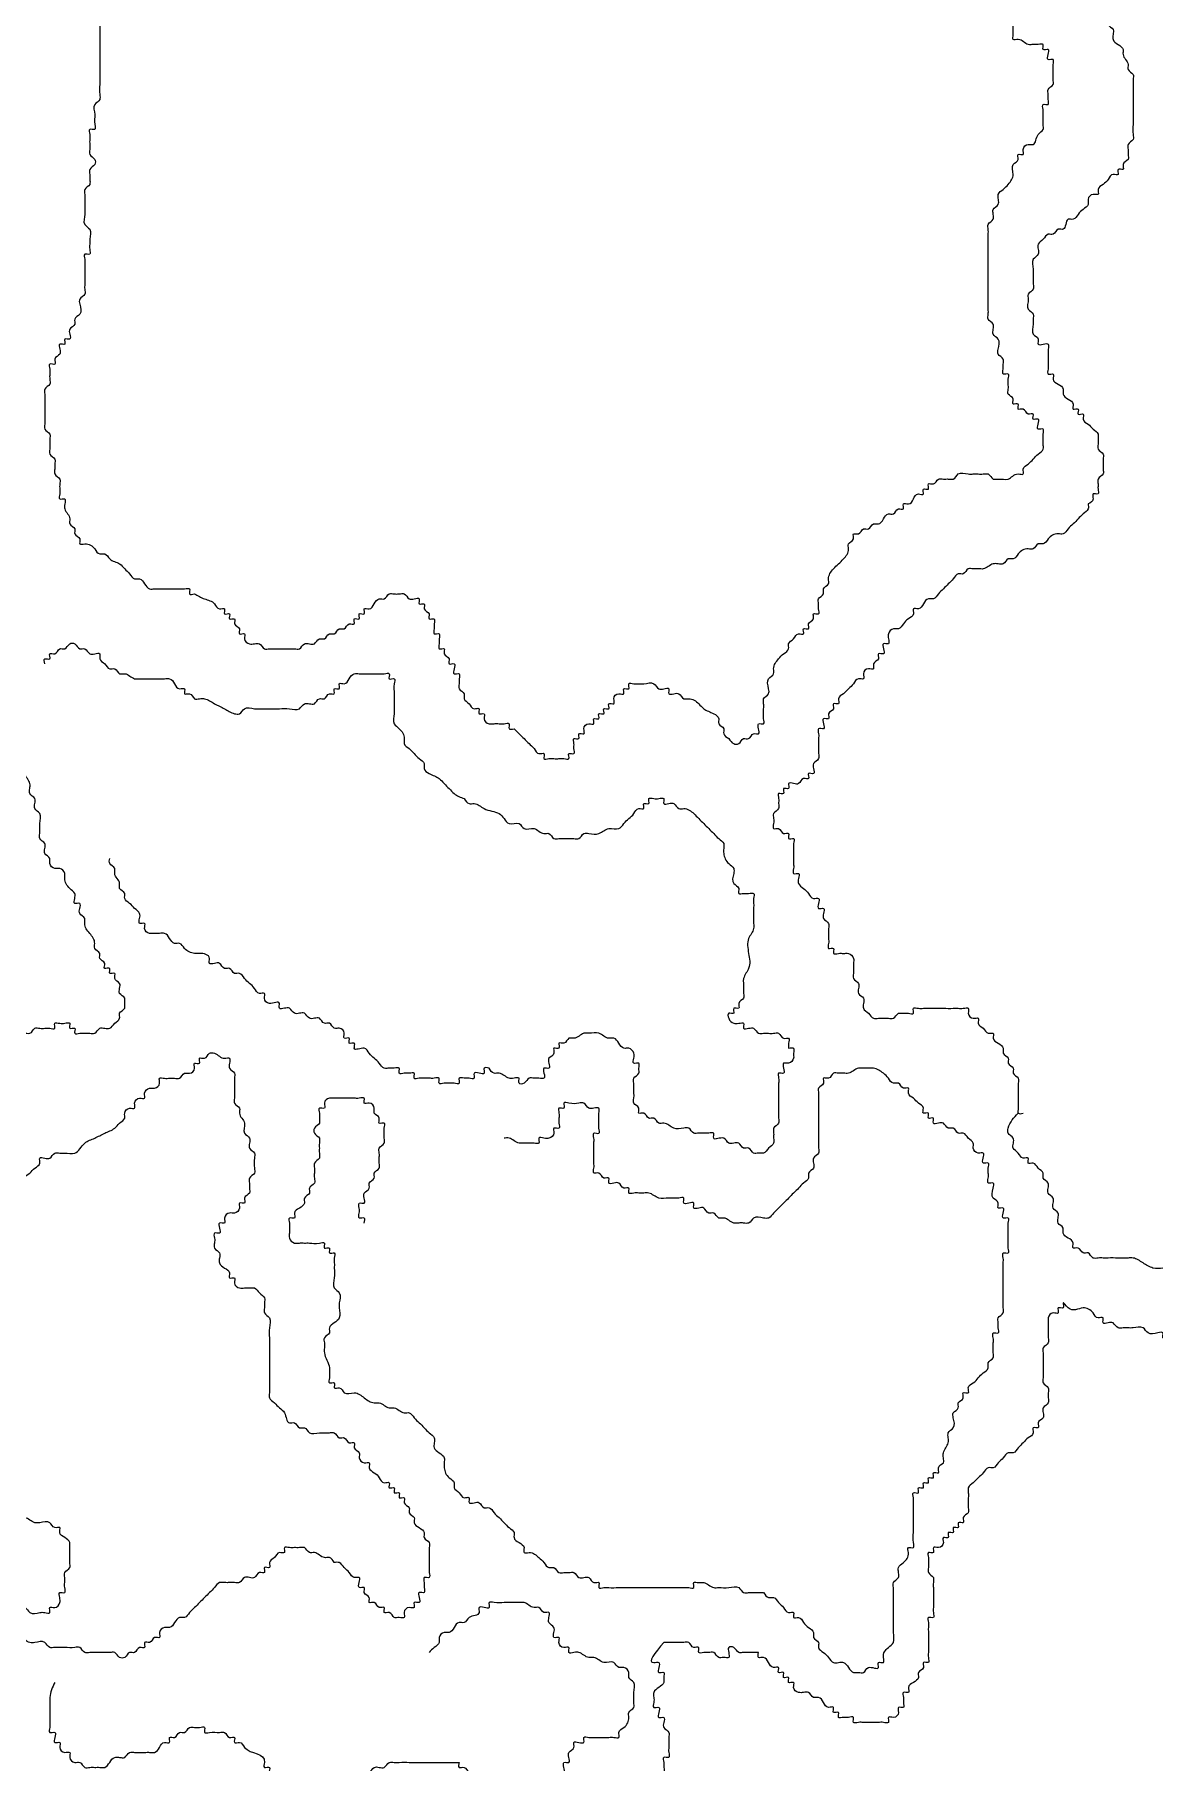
# Model space of a CAD drawing. Header units: metres. Extents: x -400 to 2000400, y -400 to 948520.
# Drawn here: x 1111444 to 1148318, y 229568 to 286464 of the extents above; entities that cross this region are included whole.
import ezdxf

# ---------------------------------------------------------------- set-up
doc = ezdxf.new("R2010")
doc.units = ezdxf.units.M
doc.header["$LTSCALE"] = 1600
doc.layers.add('1', color=7, linetype='Continuous', lineweight=25)

msp = doc.modelspace()

# ---------------------------------------------------------------- linework, layer by layer
at = {"layer": '1'}
for points in [[(1123451, 293698), (1123287, 293534), (1123122, 293534), (1122958, 293370), (1122794, 293205), (1122629, 293205), (1122465, 293041), (1122300, 293041), (1122136, 293041), (1121972, 292876), (1121807, 292876), (1121643, 292876), (1121479, 292876), (1121314, 292876), (1121150, 292876), (1120986, 292876), (1120821, 292712), (1120492, 292712), (1120328, 292712), (1119999, 292547), (1119835, 292547), (1119671, 292383), (1119342, 292383), (1119177, 292383), (1119013, 292383), (1119013, 292219), (1118849, 292219), (1118684, 292054), (1118520, 291890), (1118520, 291725), (1118356, 291561), (1118356, 291396), (1118191, 291232), (1118191, 291068), (1118027, 290903), (1117863, 290739), (1117534, 290410), (1117369, 290245), (1117205, 289917), (1116876, 289752), (1116548, 289423), (1116383, 289423), (1116383, 289259), (1116219, 289259), (1116055, 289094), (1115890, 289094), (1115561, 289094), (1115233, 288930), (1115068, 288930), (1115068, 288766), (1114904, 288766), (1114740, 288601), (1114575, 288437), (1114411, 288272), (1114246, 287779), (1113918, 287615), (1113753, 287450), (1113753, 287286), (1113589, 287121), (1113589, 286957), (1113589, 286792), (1113589, 286628), (1113589, 286464), (1113589, 286135), (1113589, 285806), (1113589, 285477), (1113589, 285313), (1113589, 284984), (1113589, 284819), (1113589, 284490), (1113589, 284326), (1113425, 284162), (1113425, 283833), (1113425, 283504), (1113425, 283339), (1113260, 283339), (1113260, 283175), (1113260, 283011), (1113260, 282846), (1113260, 282682), (1113260, 282517), (1113425, 282353), (1113425, 282188), (1113260, 282024), (1113260, 281860), (1113260, 281695), (1113260, 281531), (1113096, 281366), (1113096, 281202), (1113096, 281037), (1113096, 280873)], [(1142846, 278242), (1142846, 278571), (1142846, 278735), (1142846, 279064), (1142846, 279229), (1142846, 279393), (1142846, 279557), (1142846, 279722), (1142846, 279886), (1142846, 280051), (1142846, 280215), (1143011, 280380), (1143011, 280544), (1143011, 280708), (1143175, 280873), (1143175, 281202), (1143339, 281366), (1143504, 281531), (1143668, 281860), (1143668, 282188), (1143832, 282353), (1143832, 282517), (1143997, 282517), (1143997, 282682), (1144161, 282846), (1144326, 282846), (1144490, 283175), (1144654, 283339), (1144654, 283504), (1144654, 283668), (1144654, 283833), (1144654, 283997), (1144654, 284162), (1144819, 284162), (1144819, 284326), (1144819, 284490), (1144819, 284655), (1144983, 284819), (1144983, 284984), (1144983, 285148), (1144983, 285313), (1144983, 285477), (1144983, 285641), (1144819, 285641), (1144819, 285806), (1144819, 285970), (1144654, 285970), (1144654, 286135), (1144490, 286135), (1144326, 286135), (1144161, 286135), (1143832, 286299), (1143668, 286299), (1143668, 286464), (1143668, 286628), (1143668, 286792), (1143668, 287121), (1143668, 287286), (1143668, 287450), (1143668, 287615), (1143668, 287779), (1143832, 287943), (1143997, 288108), (1144161, 288108), (1144326, 288108), (1144654, 288108), (1144983, 288108), (1145147, 288108), (1145312, 287943), (1145476, 287943), (1145641, 287943), (1145805, 287779), (1145969, 287615), (1146134, 287615), (1146298, 287450), (1146462, 287450), (1146627, 287286), (1146627, 287121), (1146791, 287121), (1146791, 286957), (1146791, 286792), (1146955, 286628), (1146955, 286464), (1146955, 286299), (1147120, 286135), (1147284, 285970), (1147284, 285806), (1147449, 285477), (1147449, 285313), (1147613, 285148), (1147613, 284984)], [(1147613, 284984), (1147613, 284819), (1147613, 284655), (1147613, 284490), (1147613, 284162), (1147613, 283833), (1147613, 283668), (1147613, 283504), (1147613, 283175), (1147613, 283011), (1147449, 282846), (1147449, 282682), (1147449, 282517), (1147449, 282353), (1147284, 282188), (1147284, 282024), (1147120, 282024), (1147120, 281860), (1146955, 281860), (1146791, 281695), (1146627, 281531), (1146462, 281366), (1146462, 281202), (1146298, 281202), (1146134, 281037), (1146134, 280873), (1145969, 280708), (1145805, 280544), (1145641, 280380), (1145476, 280380), (1145312, 280051), (1145147, 280051), (1144983, 279886), (1144819, 279886), (1144654, 279722), (1144490, 279557), (1144490, 279393), (1144490, 279229), (1144326, 279064), (1144326, 278735), (1144326, 278571), (1144326, 278406), (1144326, 278242), (1144326, 278078), (1144161, 277913), (1144161, 277749), (1144161, 277420), (1144326, 277255), (1144326, 277091), (1144326, 276927), (1144326, 276598), (1144490, 276433), (1144490, 276269), (1144654, 276269), (1144819, 276269), (1144819, 276104), (1144819, 275940), (1144819, 275776), (1144819, 275611), (1144819, 275447), (1144819, 275282), (1144983, 275282), (1144983, 275118), (1145147, 274953), (1145312, 274789), (1145312, 274625), (1145476, 274460), (1145641, 274296), (1145641, 274131), (1145805, 274131), (1145805, 273967), (1145969, 273967), (1145969, 273802), (1146134, 273638), (1146298, 273474), (1146462, 273309), (1146462, 273145), (1146462, 272980), (1146462, 272816), (1146627, 272651), (1146627, 272487), (1146627, 272323), (1146627, 272158), (1146627, 271994), (1146462, 271829), (1146462, 271665), (1146462, 271500), (1146462, 271336), (1146298, 271336), (1146298, 271172), (1146134, 271007)], [(1113096, 280873), (1113096, 280708), (1113096, 280544), (1113096, 280215), (1113260, 280051), (1113260, 279722), (1113260, 279557), (1113260, 279393), (1113260, 279229), (1113096, 279229), (1113096, 279064), (1113096, 278900), (1113096, 278735), (1113096, 278571), (1113096, 278406), (1113096, 278242), (1113096, 278078), (1113096, 277913), (1112932, 277749), (1112932, 277584), (1112932, 277255), (1112767, 277091), (1112767, 276927), (1112603, 276762), (1112603, 276598), (1112603, 276433), (1112438, 276433), (1112438, 276269), (1112274, 276269), (1112274, 276104), (1112274, 275940), (1112110, 275776), (1112110, 275611), (1111945, 275611), (1111945, 275447), (1111945, 275282), (1111945, 275118), (1111945, 274953), (1111781, 274789), (1111781, 274625), (1111781, 274460), (1111781, 274131), (1111781, 273967), (1111781, 273802), (1111781, 273638), (1111781, 273474), (1111945, 273309), (1111945, 273145), (1111945, 272980), (1111945, 272816), (1111945, 272651), (1112110, 272487), (1112110, 272323), (1112110, 272158), (1112110, 271994), (1112274, 271829), (1112274, 271665), (1112274, 271500), (1112274, 271336), (1112274, 271172), (1112438, 271172), (1112438, 271007), (1112438, 270843), (1112603, 270514), (1112603, 270349), (1112767, 270185), (1112767, 270021), (1112932, 269856), (1112932, 269692), (1113096, 269692), (1113425, 269527), (1113589, 269363), (1113753, 269363), (1113918, 269198), (1114246, 269034), (1114411, 268870), (1114575, 268705), (1114740, 268541), (1114904, 268541), (1115068, 268376), (1115233, 268212), (1115397, 268212), (1115561, 268212), (1115726, 268212), (1115890, 268212), (1116055, 268212), (1116219, 268212), (1116383, 268212), (1116548, 268212), (1116548, 268047), (1116712, 268047)], [(1137258, 267554), (1137258, 267719), (1137258, 267883), (1137422, 268047), (1137422, 268212), (1137587, 268376), (1137587, 268541), (1137751, 268870), (1137915, 269034), (1138080, 269198), (1138244, 269527), (1138244, 269692), (1138408, 269856), (1138408, 270021), (1138573, 270021), (1138737, 270185), (1138901, 270185), (1139066, 270349), (1139230, 270349), (1139395, 270514), (1139559, 270678), (1139723, 270678), (1139888, 270843), (1140052, 270843), (1140052, 271007), (1140216, 271007), (1140381, 271172), (1140545, 271336), (1140710, 271336), (1140710, 271500), (1140874, 271500), (1140874, 271665), (1141038, 271665), (1141203, 271829), (1141367, 271829), (1141531, 271829), (1141696, 271829), (1141860, 271994), (1142189, 271994), (1142353, 271994), (1142518, 271994), (1142682, 271994), (1142846, 271994), (1143011, 271829), (1143175, 271829), (1143504, 271829), (1143832, 271994), (1143997, 271994), (1143997, 272158), (1144161, 272323), (1144326, 272487), (1144490, 272651), (1144654, 272816), (1144654, 272980), (1144654, 273145), (1144654, 273309), (1144654, 273474), (1144490, 273474), (1144490, 273638), (1144490, 273802), (1144326, 273802), (1144326, 273967), (1144161, 273967), (1143997, 274131), (1143832, 274131), (1143832, 274296), (1143668, 274296), (1143668, 274460), (1143504, 274625), (1143504, 274789), (1143504, 274953), (1143504, 275118), (1143504, 275282), (1143339, 275282), (1143339, 275447), (1143339, 275611), (1143339, 275776), (1143175, 275940), (1143175, 276104), (1143175, 276433), (1143011, 276598), (1143011, 276762), (1143011, 276927), (1142846, 277091), (1142846, 277255), (1142846, 277420), (1142846, 277584), (1142846, 277749), (1142846, 277913), (1142846, 278078), (1142846, 278242)], [(1146134, 271007), (1146134, 270843), (1145969, 270678), (1145805, 270514), (1145641, 270349), (1145476, 270185), (1145312, 270021), (1145147, 270021), (1144819, 269856), (1144654, 269692), (1144490, 269692), (1144326, 269527), (1144161, 269527), (1143832, 269363), (1143668, 269198), (1143504, 269198), (1143339, 269034), (1143175, 269034), (1143011, 269034), (1142682, 268870), (1142518, 268870), (1142353, 268870), (1142189, 268870), (1142024, 268705), (1141860, 268705), (1141696, 268541), (1141531, 268376), (1141367, 268212), (1141203, 268047), (1141038, 267883), (1140874, 267883), (1140710, 267719), (1140545, 267554), (1140381, 267554), (1140381, 267390), (1140216, 267225), (1140052, 267061), (1139888, 266896), (1139723, 266896), (1139559, 266732), (1139559, 266568), (1139559, 266403), (1139395, 266403), (1139395, 266239), (1139395, 266074), (1139230, 266074), (1139230, 265910), (1139066, 265745), (1139066, 265581), (1138901, 265581), (1138737, 265417), (1138737, 265252), (1138573, 265252), (1138408, 265088), (1138244, 264923), (1138080, 264759), (1137915, 264594), (1137915, 264430), (1137751, 264430), (1137751, 264266), (1137587, 264101), (1137587, 263937), (1137422, 263937), (1137422, 263772), (1137422, 263608), (1137258, 263608), (1137258, 263443), (1137258, 263279), (1137258, 263115), (1137258, 262950), (1137258, 262786), (1137258, 262621), (1137093, 262457), (1137093, 262292), (1137093, 262128), (1136929, 262128), (1136929, 261964), (1136765, 261964), (1136600, 261799), (1136436, 261799), (1136272, 261799), (1136272, 261635), (1136107, 261635), (1136107, 261470), (1135943, 261470), (1135943, 261306), (1135943, 261141), (1135943, 260977), (1135779, 260812), (1135779, 260648), (1135779, 260484)], [(1116712, 268047), (1117041, 267883), (1117369, 267719), (1117534, 267554), (1117698, 267554), (1117698, 267390), (1117863, 267390), (1117863, 267225), (1118027, 267225), (1118027, 267061), (1118191, 266896), (1118191, 266732), (1118356, 266732), (1118356, 266568), (1118520, 266403), (1118684, 266403), (1118849, 266403), (1119013, 266239), (1119177, 266239), (1119342, 266239), (1119506, 266239), (1119671, 266239), (1119835, 266239), (1119999, 266239), (1120164, 266239), (1120328, 266403), (1120492, 266403), (1120657, 266403), (1120821, 266568), (1120986, 266568), (1121150, 266732), (1121314, 266732), (1121479, 266896), (1121643, 266896), (1121807, 267061), (1121972, 267061), (1121972, 267225), (1122136, 267225), (1122136, 267390), (1122300, 267390), (1122300, 267554), (1122465, 267554), (1122629, 267719), (1122794, 267883), (1122958, 267883), (1123122, 268047), (1123287, 268047), (1123451, 268047), (1123615, 268047), (1123780, 267883), (1123944, 267883), (1124108, 267883), (1124108, 267719), (1124273, 267719), (1124273, 267554), (1124437, 267390), (1124437, 267225), (1124602, 267225), (1124602, 267061), (1124602, 266896), (1124602, 266732), (1124766, 266732), (1124766, 266568), (1124766, 266403), (1124766, 266239), (1124930, 266239), (1124930, 266074), (1125095, 265910), (1125095, 265745), (1125259, 265745), (1125259, 265581), (1125259, 265417), (1125423, 265417), (1125423, 265252), (1125423, 265088), (1125423, 264923), (1125588, 264759), (1125588, 264594), (1125752, 264430), (1125917, 264266), (1126081, 264266), (1126081, 264101), (1126245, 264101), (1126245, 263937), (1126410, 263772), (1126574, 263772), (1126738, 263772), (1126903, 263772), (1127067, 263772), (1127067, 263608), (1127231, 263608)], [(1127231, 263608), (1127396, 263443), (1127560, 263279), (1127725, 263115), (1127889, 262950), (1128053, 262786), (1128218, 262786), (1128218, 262621), (1128382, 262621), (1128546, 262621), (1128711, 262621), (1128875, 262621), (1129039, 262621), (1129039, 262786), (1129204, 262786), (1129204, 262950), (1129204, 263115), (1129204, 263279), (1129368, 263279), (1129368, 263443), (1129533, 263443), (1129533, 263608), (1129697, 263772), (1129861, 263772), (1129861, 263937), (1130026, 263937), (1130026, 264101), (1130190, 264101), (1130190, 264266), (1130354, 264266), (1130354, 264430), (1130519, 264430), (1130519, 264594), (1130683, 264759), (1130848, 264759), (1130848, 264923), (1131012, 264923), (1131012, 265088), (1131176, 265088), (1131341, 265088), (1131505, 265088), (1131834, 265088), (1131998, 264923), (1132162, 264923), (1132327, 264923), (1132327, 264759), (1132491, 264759), (1132656, 264759), (1132820, 264594), (1132984, 264594), (1133313, 264430), (1133477, 264266), (1133806, 264101), (1133970, 263937), (1133970, 263772), (1134135, 263608), (1134135, 263443), (1134299, 263279), (1134464, 263115), (1134628, 263115), (1134792, 263279), (1134957, 263279), (1135121, 263443), (1135285, 263443), (1135285, 263608), (1135285, 263772), (1135450, 263772), (1135450, 263937), (1135450, 264101), (1135450, 264266), (1135450, 264430), (1135450, 264594), (1135614, 264759), (1135614, 264923), (1135614, 265252), (1135779, 265417), (1135779, 265581), (1135943, 265910), (1136107, 266074), (1136272, 266239), (1136272, 266403), (1136436, 266568), (1136600, 266732), (1136765, 266732), (1136765, 266896), (1136929, 266896), (1136929, 267061), (1137093, 267225), (1137093, 267390), (1137258, 267390), (1137258, 267554)], [(1111781, 265745), (1111781, 265910), (1111945, 265910), (1111945, 266074), (1112110, 266074), (1112274, 266239), (1112438, 266239), (1112603, 266403), (1112767, 266403), (1112932, 266239), (1113096, 266239), (1113260, 266074), (1113425, 266074), (1113589, 266074), (1113589, 265910), (1113753, 265745), (1113918, 265581), (1114082, 265581), (1114246, 265417), (1114411, 265417), (1114740, 265252), (1114904, 265252), (1115068, 265252), (1115233, 265252), (1115397, 265252), (1115561, 265252), (1115726, 265252), (1115890, 265252), (1116055, 265088), (1116219, 264923), (1116383, 264923), (1116383, 264759), (1116548, 264759), (1116712, 264594), (1116876, 264594), (1117041, 264594), (1117369, 264430), (1117698, 264266), (1118027, 264101), (1118191, 264101), (1118356, 264266), (1118684, 264266), (1118849, 264266), (1119013, 264266), (1119342, 264266), (1119506, 264266), (1119835, 264266), (1120164, 264266), (1120328, 264430), (1120492, 264430), (1120657, 264430), (1120821, 264594), (1120986, 264594), (1121150, 264759), (1121314, 264759), (1121314, 264923), (1121479, 264923), (1121479, 265088), (1121643, 265088), (1121807, 265252), (1121972, 265417), (1122136, 265417), (1122300, 265417), (1122465, 265417), (1122629, 265417), (1122794, 265417), (1122958, 265417), (1123122, 265417), (1123122, 265252), (1123287, 265252), (1123287, 265088), (1123287, 264759), (1123287, 264594), (1123287, 264430), (1123287, 264266), (1123287, 264101), (1123287, 263772), (1123451, 263608), (1123615, 263279), (1123615, 263115), (1123780, 262950), (1123944, 262786), (1124108, 262621), (1124273, 262457), (1124273, 262292), (1124437, 262128), (1124766, 261964), (1124930, 261799), (1125095, 261635), (1125259, 261470), (1125588, 261306)], [(1110959, 253249), (1111124, 253413), (1111124, 253578), (1111288, 253578), (1111452, 253742), (1111617, 253742), (1111781, 253742), (1111945, 253742), (1112110, 253742), (1112110, 253906), (1112274, 253906), (1112438, 253906), (1112603, 253906), (1112603, 253742), (1112767, 253742), (1112767, 253578), (1112932, 253578), (1113096, 253578), (1113260, 253578), (1113425, 253578), (1113589, 253742), (1113753, 253742), (1113918, 253742), (1114082, 253906), (1114246, 254071), (1114246, 254235), (1114411, 254400), (1114411, 254564), (1114411, 254729), (1114246, 254893), (1114246, 255057), (1114246, 255222), (1114082, 255386), (1114082, 255551), (1113918, 255551), (1113918, 255715), (1113753, 255715), (1113753, 255880), (1113589, 256044), (1113589, 256208), (1113425, 256373), (1113425, 256537), (1113260, 256866), (1113096, 257195), (1113096, 257359), (1112932, 257524), (1112932, 257688), (1112932, 257853), (1112767, 257853), (1112767, 258017), (1112767, 258182), (1112603, 258346), (1112438, 258675), (1112438, 258839), (1112274, 259004), (1112110, 259004), (1111945, 259168), (1111945, 259333), (1111781, 259497), (1111781, 259661), (1111781, 259826), (1111617, 259990), (1111617, 260155), (1111617, 260319), (1111617, 260484), (1111617, 260812), (1111452, 260977), (1111452, 261141), (1111452, 261306), (1111288, 261470), (1111288, 261635), (1111288, 261799), (1111124, 262128), (1111124, 262292), (1111124, 262457), (1110959, 262621), (1110959, 262786), (1110959, 262950), (1110959, 263115), (1110959, 263279), (1110959, 263443), (1111124, 263443), (1111124, 263608), (1111124, 263772), (1111124, 263937), (1111124, 264101), (1110959, 264266), (1110959, 264430), (1110795, 264430), (1110795, 264594), (1110630, 264594)], [(1125588, 261306), (1125752, 261141), (1125917, 261141), (1126245, 260977), (1126738, 260812), (1126903, 260648), (1127067, 260484), (1127396, 260484), (1127560, 260319), (1127889, 260319), (1128218, 260155), (1128382, 260155), (1128546, 259990), (1128711, 259990), (1129039, 259990), (1129204, 259990), (1129368, 259990), (1129533, 260155), (1129697, 260155), (1130026, 260155), (1130354, 260319), (1130683, 260319), (1130848, 260484), (1131012, 260648), (1131176, 260812), (1131341, 260977), (1131505, 260977), (1131505, 261141), (1131669, 261141), (1131669, 261306), (1131834, 261306), (1131998, 261306), (1132162, 261306), (1132162, 261141), (1132327, 261141), (1132491, 261141), (1132656, 260977), (1132820, 260977), (1133149, 260812), (1133313, 260648), (1133477, 260484), (1133642, 260319), (1133806, 260155), (1133970, 259990), (1134135, 259826), (1134135, 259661), (1134135, 259497), (1134299, 259168), (1134464, 259004), (1134464, 258839), (1134464, 258510), (1134628, 258346), (1134628, 258182), (1134792, 258182), (1134957, 258182), (1135121, 258182), (1135121, 258017), (1135121, 257853), (1135121, 257688), (1135121, 257524), (1135121, 257359), (1135121, 257195), (1135121, 257031), (1134957, 256702), (1134957, 256208), (1134957, 255715), (1134792, 255386), (1134792, 255057), (1134792, 254893), (1134792, 254729), (1134628, 254564), (1134628, 254400), (1134464, 254400), (1134464, 254235), (1134299, 254235), (1134299, 254071), (1134464, 253906), (1134628, 253906), (1134792, 253906), (1134792, 253742), (1134957, 253742), (1135121, 253742), (1135285, 253578), (1135450, 253578), (1135614, 253578), (1135779, 253578), (1135943, 253578), (1136107, 253413), (1136272, 253413), (1136272, 253249), (1136272, 253084)], [(1135779, 260484), (1135779, 260319), (1135943, 260319), (1136107, 260155), (1136272, 260155), (1136272, 259990), (1136436, 259990), (1136436, 259826), (1136436, 259661), (1136436, 259497), (1136436, 259333), (1136436, 259168), (1136436, 259004), (1136436, 258839), (1136600, 258839), (1136600, 258675), (1136600, 258510), (1136765, 258346), (1136929, 258182), (1137093, 258017), (1137258, 258017), (1137258, 257853), (1137258, 257688), (1137422, 257688), (1137422, 257524), (1137422, 257359), (1137587, 257195), (1137587, 257031), (1137587, 256866), (1137587, 256702), (1137587, 256537), (1137587, 256373), (1137751, 256373), (1137751, 256208), (1137915, 256208), (1138080, 256208), (1138244, 256208), (1138408, 256044), (1138408, 255880), (1138408, 255715), (1138408, 255551), (1138408, 255386), (1138573, 255222), (1138573, 255057), (1138573, 254893), (1138737, 254729), (1138737, 254564), (1138737, 254400), (1138901, 254235), (1139066, 254071), (1139230, 254071), (1139395, 254071), (1139559, 254071), (1139723, 254071), (1139888, 254235), (1140052, 254235), (1140216, 254235), (1140381, 254235), (1140381, 254400), (1140545, 254400), (1140710, 254400), (1140874, 254400), (1141038, 254400), (1141367, 254400), (1141696, 254400), (1141860, 254400), (1142024, 254400), (1142189, 254400), (1142189, 254235), (1142353, 254071), (1142518, 254071), (1142518, 253906), (1142682, 253742), (1142846, 253578), (1143011, 253578), (1143011, 253413), (1143175, 253249), (1143339, 253084), (1143339, 252920), (1143504, 252755), (1143504, 252591), (1143668, 252427), (1143668, 252262), (1143832, 252098), (1143832, 251933), (1143832, 251769), (1143832, 251604), (1143832, 251440), (1143832, 251276), (1143832, 251111), (1143832, 250947), (1143997, 250947)], [(1126410, 252427), (1126245, 252427), (1126245, 252262), (1126081, 252262), (1125917, 252262), (1125917, 252098), (1125752, 252098), (1125588, 252098), (1125423, 252098), (1125423, 251933), (1125259, 251933), (1125095, 251933), (1124930, 251933), (1124766, 251933), (1124766, 252098), (1124602, 252098), (1124437, 252098), (1124273, 252098), (1124108, 252098), (1123944, 252098), (1123944, 252262), (1123780, 252262), (1123615, 252262), (1123451, 252262), (1123451, 252427), (1123287, 252427), (1123122, 252427), (1122958, 252427), (1122794, 252591), (1122629, 252755), (1122465, 252920), (1122300, 253084), (1121972, 253084), (1121972, 253249), (1121807, 253249), (1121807, 253413), (1121643, 253413), (1121643, 253578), (1121479, 253742), (1121314, 253742), (1121150, 253906), (1120986, 253906), (1120821, 254071), (1120657, 254071), (1120492, 254071), (1120328, 254235), (1120164, 254235), (1119999, 254235), (1119835, 254400), (1119671, 254400), (1119506, 254400), (1119506, 254564), (1119177, 254564), (1119013, 254729), (1119013, 254893), (1118849, 254893), (1118684, 255057), (1118356, 255386), (1118191, 255551), (1118027, 255551), (1117863, 255715), (1117698, 255715), (1117534, 255880), (1117369, 255880), (1117205, 255880), (1117205, 256044), (1116876, 256208), (1116712, 256208), (1116383, 256373), (1116219, 256537), (1116055, 256537), (1115890, 256702), (1115726, 256866), (1115561, 256866), (1115397, 256866), (1115233, 256866), (1115068, 257031), (1115068, 257195), (1114904, 257195), (1114904, 257359), (1114904, 257524), (1114740, 257688), (1114575, 257853), (1114411, 258017), (1114411, 258182), (1114246, 258346), (1114246, 258510), (1114082, 258839), (1114082, 259004), (1113918, 259168), (1113918, 259333)], [(1136272, 253084), (1136436, 253084), (1136436, 252920), (1136436, 252755), (1136272, 252591), (1136107, 252591), (1136107, 252427), (1136107, 252262), (1135943, 252262), (1135943, 252098), (1135943, 251933), (1135943, 251769), (1135943, 251604), (1135943, 251440), (1135943, 251276), (1135943, 250947), (1135943, 250782), (1135943, 250618), (1135779, 250453), (1135779, 250289), (1135779, 250125), (1135779, 249960), (1135614, 249796), (1135450, 249631), (1135285, 249631), (1135121, 249631), (1134957, 249796), (1134792, 249796), (1134628, 249960), (1134464, 249960), (1134299, 249960), (1134135, 250125), (1133806, 250125), (1133806, 250289), (1133642, 250289), (1133477, 250289), (1133313, 250289), (1133149, 250289), (1132984, 250453), (1132820, 250453), (1132491, 250453), (1132162, 250618), (1131998, 250618), (1131834, 250782), (1131669, 250782), (1131505, 250947), (1131341, 250947), (1131341, 251111), (1131176, 251276), (1131176, 251440), (1131176, 251769), (1131176, 251933), (1131176, 252098), (1131341, 252262), (1131341, 252427), (1131341, 252591), (1131176, 252591), (1131176, 252755), (1131176, 252920), (1131012, 253084), (1130848, 253084), (1130683, 253249), (1130519, 253413), (1130354, 253413), (1130026, 253578), (1129697, 253578), (1129533, 253578), (1129204, 253413), (1129039, 253413), (1128875, 253249), (1128711, 253249), (1128711, 253084), (1128546, 253084), (1128546, 252920), (1128382, 252755), (1128382, 252591), (1128382, 252427), (1128218, 252427), (1128218, 252262), (1128218, 252098), (1128053, 252098), (1127889, 252098), (1127725, 252098), (1127560, 251933), (1127396, 251933), (1127396, 252098), (1127231, 252098), (1127067, 252098), (1126738, 252262), (1126574, 252262), (1126410, 252427)], [(1111781, 249467), (1111945, 249467), (1112110, 249631), (1112274, 249631), (1112438, 249631), (1112767, 249631), (1113096, 249960), (1113425, 250125), (1113753, 250289), (1114082, 250453), (1114246, 250618), (1114411, 250782), (1114411, 250947), (1114575, 251111), (1114740, 251111), (1114740, 251276), (1114904, 251440), (1115068, 251440), (1115068, 251604), (1115233, 251769), (1115397, 251769), (1115561, 251933), (1115561, 252098), (1115726, 252098), (1115890, 252098), (1116055, 252098), (1116219, 252098), (1116383, 252262), (1116548, 252262), (1116712, 252427), (1116712, 252591), (1116876, 252591), (1116876, 252755), (1117041, 252755), (1117205, 252920), (1117369, 252920), (1117698, 252755), (1117863, 252755), (1117863, 252591), (1117863, 252427), (1118027, 252262), (1118027, 252098), (1118027, 251933), (1118027, 251604), (1118027, 251440), (1118027, 251276), (1118191, 251111), (1118191, 250947), (1118356, 250618), (1118356, 250289), (1118520, 250125), (1118520, 249796), (1118684, 249631), (1118684, 249467), (1118684, 249138), (1118684, 248974), (1118520, 248809), (1118520, 248645), (1118520, 248480), (1118520, 248316), (1118356, 248151), (1118356, 247987), (1118191, 247987), (1118191, 247823), (1118027, 247658), (1117863, 247658), (1117698, 247494), (1117698, 247329), (1117534, 247329), (1117534, 247165), (1117534, 247000), (1117369, 247000), (1117369, 246836), (1117369, 246672), (1117369, 246507), (1117534, 246343), (1117534, 246178), (1117534, 246014), (1117698, 245849), (1117863, 245685), (1117863, 245521), (1118027, 245521), (1118027, 245356), (1118191, 245192), (1118356, 245192), (1118520, 245192), (1118684, 245192), (1118849, 245027), (1119013, 244863), (1119013, 244698), (1119013, 244534)], [(1143011, 243219), (1143011, 243383), (1143011, 243547), (1143011, 243712), (1143175, 243712), (1143175, 243876), (1143175, 244041), (1143175, 244205), (1143339, 244370), (1143339, 244534), (1143339, 244698), (1143339, 244863), (1143339, 245027), (1143339, 245192), (1143339, 245356), (1143339, 245521), (1143339, 245685), (1143339, 245849), (1143339, 246014), (1143339, 246178), (1143339, 246343), (1143504, 246343), (1143504, 246507), (1143504, 246672), (1143504, 246836), (1143504, 247000), (1143504, 247165), (1143504, 247329), (1143504, 247494), (1143339, 247494), (1143339, 247658), (1143339, 247823), (1143175, 247823), (1143175, 247987), (1143011, 248151), (1143011, 248480), (1143011, 248645), (1142846, 248645), (1142846, 248809), (1142846, 248974), (1142846, 249138), (1142846, 249302), (1142682, 249302), (1142682, 249467), (1142682, 249631), (1142518, 249631), (1142353, 249796), (1142353, 249960), (1142189, 250125), (1142024, 250289), (1141860, 250289), (1141696, 250453), (1141531, 250453), (1141367, 250618), (1141203, 250618), (1141038, 250618), (1141038, 250782), (1140874, 250782), (1140874, 250947), (1140710, 250947), (1140710, 251111), (1140545, 251276), (1140381, 251440), (1140216, 251604), (1140216, 251769), (1140052, 251769), (1139888, 251933), (1139723, 251933), (1139559, 252098), (1139395, 252262), (1139066, 252427), (1138901, 252427), (1138737, 252427), (1138573, 252427), (1138244, 252262), (1138080, 252262), (1137915, 252262), (1137751, 252262), (1137587, 252098), (1137422, 252098), (1137422, 251933), (1137258, 251769), (1137258, 251604), (1137258, 251440), (1137258, 251276), (1137258, 251111), (1137258, 250947), (1137258, 250782), (1137258, 250618), (1137258, 250453), (1137258, 250289)], [(1108001, 245027), (1107836, 245027), (1107836, 245192), (1107672, 245192), (1107507, 245356), (1107343, 245521), (1107179, 245685), (1107014, 245685), (1107014, 245849), (1106850, 246014), (1106686, 246178), (1106686, 246343), (1106521, 246507), (1106521, 246672), (1106521, 246836), (1106357, 246836), (1106193, 247000), (1106028, 247165), (1106028, 247329), (1105864, 247329), (1105699, 247494), (1105864, 247658), (1105864, 248151), (1105864, 248480), (1106028, 248809), (1106028, 248974), (1106028, 249302), (1106028, 249467), (1106028, 249631), (1105864, 249796), (1105699, 249960), (1105535, 249960), (1105371, 250125), (1105371, 250289), (1105206, 250289), (1105206, 250453), (1105042, 250618), (1105042, 250782), (1105042, 250947), (1105206, 251111), (1105371, 251111), (1105371, 251276), (1105535, 251276), (1105699, 251276), (1105864, 251276), (1105864, 251111), (1106028, 251111), (1106028, 250947), (1106193, 250618), (1106357, 250453), (1106521, 250289), (1106686, 250125), (1106686, 249960), (1106850, 249796), (1107014, 249796), (1107179, 249631), (1107343, 249302), (1107507, 249138), (1107672, 248974), (1107672, 248809), (1107836, 248645), (1108001, 248480), (1108001, 248316), (1108165, 248151), (1108329, 247987), (1108329, 247823), (1108494, 247823), (1108658, 247658), (1108658, 247494), (1108822, 247494), (1108987, 247494), (1109151, 247494), (1109315, 247494), (1109480, 247494), (1109644, 247494), (1109973, 247494), (1110302, 247494), (1110466, 247658), (1110630, 247658), (1110630, 247823), (1110795, 247987), (1110795, 248151), (1110959, 248480), (1110959, 248645), (1111124, 248645), (1111124, 248809), (1111288, 248974), (1111452, 249138), (1111617, 249302), (1111617, 249467), (1111781, 249467)], [(1122300, 247329), (1122300, 247494), (1122136, 247494), (1122136, 247658), (1122136, 247823), (1122136, 247987), (1122300, 247987), (1122300, 248151), (1122300, 248316), (1122465, 248480), (1122465, 248645), (1122629, 248809), (1122629, 248974), (1122794, 249138), (1122794, 249302), (1122794, 249467), (1122794, 249631), (1122794, 249796), (1122958, 249960), (1122958, 250125), (1122958, 250289), (1122958, 250453), (1122958, 250618), (1122794, 250618), (1122794, 250782), (1122629, 250947), (1122629, 251111), (1122465, 251276), (1122300, 251276), (1122300, 251440), (1122136, 251440), (1121972, 251440), (1121807, 251440), (1121643, 251440), (1121479, 251440), (1121314, 251440), (1121150, 251440), (1120986, 251276), (1120986, 251111), (1120821, 251111), (1120821, 250947), (1120821, 250782), (1120821, 250618), (1120657, 250453), (1120657, 250289), (1120821, 250125), (1120821, 249960), (1120821, 249796), (1120821, 249631), (1120821, 249467), (1120657, 249302), (1120657, 249138), (1120657, 248974), (1120657, 248809), (1120657, 248645), (1120492, 248480), (1120492, 248316), (1120328, 248151), (1120328, 247987), (1120164, 247823), (1119999, 247658), (1119999, 247494), (1119835, 247494), (1119835, 247329), (1119835, 247165), (1119835, 247000), (1119835, 246836), (1119999, 246672), (1120164, 246672), (1120328, 246672), (1120492, 246672), (1120821, 246672), (1120986, 246672), (1120986, 246507), (1121150, 246507), (1121150, 246343), (1121314, 246343), (1121314, 246178), (1121314, 246014), (1121314, 245849), (1121314, 245521), (1121314, 245192), (1121479, 245027), (1121479, 244698), (1121479, 244534), (1121479, 244205), (1121314, 244041), (1121150, 243876), (1121150, 243712), (1120986, 243547), (1120986, 243383)], [(1137258, 250289), (1137258, 250125), (1137258, 249960), (1137258, 249796), (1137258, 249631), (1137093, 249467), (1137093, 249302), (1137093, 249138), (1136929, 248974), (1136929, 248809), (1136765, 248645), (1136600, 248480), (1136436, 248316), (1136272, 248151), (1136107, 247987), (1135943, 247823), (1135779, 247658), (1135614, 247494), (1135450, 247494), (1135121, 247494), (1134957, 247329), (1134792, 247329), (1134628, 247329), (1134464, 247329), (1134135, 247494), (1133970, 247494), (1133806, 247658), (1133642, 247658), (1133477, 247823), (1133313, 247823), (1133149, 247823), (1133149, 247987), (1132984, 247987), (1132820, 247987), (1132820, 248151), (1132656, 248151), (1132491, 248151), (1132327, 248151), (1131998, 248151), (1131669, 248316), (1131505, 248316), (1131341, 248316), (1131176, 248316), (1131012, 248316), (1131012, 248480), (1130848, 248480), (1130683, 248645), (1130519, 248645), (1130354, 248645), (1130354, 248809), (1130190, 248809), (1130026, 248974), (1129861, 248974), (1129861, 249138), (1129861, 249302), (1129861, 249467), (1129861, 249631), (1129861, 249796), (1129861, 249960), (1129861, 250125), (1129861, 250289), (1130026, 250289), (1130026, 250453), (1130026, 250618), (1130026, 250782), (1130026, 250947), (1130026, 251111), (1129861, 251111), (1129697, 251111), (1129533, 251276), (1129368, 251276), (1129039, 251276), (1128875, 251276), (1128875, 251111), (1128711, 251111), (1128711, 250947), (1128711, 250782), (1128711, 250618), (1128711, 250453), (1128546, 250453), (1128546, 250289), (1128382, 250125), (1128218, 250125), (1128053, 250125), (1128053, 249960), (1127889, 249960), (1127725, 249960), (1127560, 249960), (1127396, 249960), (1127067, 250125), (1126903, 250125)], [(1155503, 243054), (1155174, 243054), (1155009, 243054), (1154845, 243054), (1154845, 243219), (1154681, 243219), (1154516, 243383), (1154352, 243383), (1154188, 243547), (1154023, 243547), (1154023, 243712), (1153694, 243876), (1153530, 244041), (1153366, 244041), (1153201, 244205), (1152873, 244370), (1152544, 244534), (1152215, 244698), (1152051, 244863), (1151886, 244863), (1151722, 245027), (1151558, 245027), (1151393, 245192), (1151229, 245192), (1150900, 245356), (1150736, 245356), (1150572, 245356), (1150407, 245521), (1150243, 245521), (1150078, 245356), (1149914, 245356), (1149585, 245356), (1149421, 245521), (1149257, 245521), (1149092, 245685), (1148928, 245685), (1148763, 245849), (1148599, 245849), (1148270, 245849), (1147942, 246014), (1147613, 246178), (1147449, 246178), (1147284, 246178), (1147120, 246178), (1146791, 246178), (1146627, 246178), (1146462, 246178), (1146298, 246178), (1146134, 246343), (1145969, 246343), (1145805, 246507), (1145641, 246507), (1145641, 246672), (1145476, 246836), (1145312, 247000), (1145312, 247165), (1145147, 247329), (1145147, 247658), (1144983, 247823), (1144983, 247987), (1144983, 248151), (1144819, 248316), (1144819, 248480), (1144819, 248645), (1144654, 248809), (1144654, 248974), (1144490, 249138), (1144326, 249302), (1144161, 249302), (1144161, 249467), (1143997, 249467), (1143832, 249631), (1143668, 249796), (1143668, 250125), (1143504, 250289), (1143504, 250453), (1143832, 250947)], [(1153366, 241245), (1153366, 241410), (1153201, 241410), (1153201, 241574), (1153201, 241739), (1153037, 241739), (1153037, 241903), (1152873, 242068), (1152708, 242232), (1152544, 242232), (1152380, 242396), (1151886, 242561), (1151722, 242561), (1151558, 242561), (1151393, 242725), (1151229, 242725), (1151065, 242725), (1150900, 242725), (1150736, 242890), (1150407, 242890), (1150243, 243054), (1150078, 243219), (1149914, 243219), (1149750, 243219), (1149585, 243219), (1149421, 243383), (1149257, 243383), (1148928, 243547), (1148763, 243547), (1148599, 243547), (1148599, 243712), (1148435, 243712), (1148106, 243712), (1147942, 243876), (1147613, 243876), (1147449, 243876), (1147284, 243876), (1147120, 243876), (1146955, 244041), (1146791, 244041), (1146627, 244041), (1146627, 244205), (1146462, 244205), (1146298, 244370), (1145969, 244534), (1145476, 244534), (1145312, 244698), (1145312, 244534), (1145147, 244534), (1145147, 244370), (1144983, 244370), (1144819, 244205), (1144819, 244041), (1144819, 243876), (1144819, 243712), (1144819, 243547), (1144819, 243383), (1144654, 243219), (1144654, 243054), (1144654, 242890), (1144654, 242725), (1144654, 242561), (1144654, 242396), (1144654, 242232), (1144654, 242068), (1144819, 241903), (1144819, 241739), (1144819, 241574), (1144819, 241410), (1144654, 241245), (1144654, 241081), (1144654, 240916), (1144490, 240752), (1144490, 240588), (1144326, 240588), (1144326, 240423), (1144161, 240259), (1143997, 240094), (1143832, 239930), (1143668, 239765), (1143504, 239765), (1143339, 239601), (1143175, 239437), (1143011, 239272), (1142846, 239272), (1142682, 239108), (1142518, 238943), (1142353, 238779), (1142189, 238614), (1142189, 238450), (1142189, 238286)], [(1119013, 244534), (1119013, 244370), (1119177, 244205), (1119177, 243876), (1119177, 243547), (1119177, 243219), (1119177, 242890), (1119177, 242561), (1119177, 242232), (1119177, 242068), (1119177, 241903), (1119177, 241739), (1119177, 241574), (1119342, 241410), (1119506, 241245), (1119671, 241081), (1119835, 240752), (1119999, 240752), (1120164, 240588), (1120328, 240588), (1120492, 240423), (1120821, 240423), (1121150, 240423), (1121314, 240423), (1121479, 240259), (1121643, 240259), (1121807, 240094), (1121972, 240094), (1121972, 239930), (1122136, 239765), (1122136, 239601), (1122300, 239437), (1122465, 239437), (1122465, 239272), (1122629, 239108), (1122794, 238943), (1122958, 238779), (1123122, 238779), (1123122, 238614), (1123287, 238614), (1123287, 238450), (1123451, 238450), (1123451, 238286), (1123615, 238286), (1123615, 238121), (1123780, 237957), (1123780, 237792), (1123944, 237628), (1123944, 237463), (1124108, 237299), (1124273, 237135), (1124273, 236970), (1124437, 236806), (1124437, 236641), (1124437, 236477), (1124437, 236312), (1124437, 236148), (1124437, 235984), (1124437, 235819), (1124437, 235655), (1124273, 235655), (1124273, 235490), (1124273, 235326), (1124273, 235161), (1124108, 235161), (1124108, 234997), (1124108, 234833), (1123944, 234833), (1123944, 234668), (1123780, 234668), (1123615, 234504), (1123615, 234339), (1123451, 234339), (1123287, 234339), (1123122, 234504), (1122958, 234504), (1122958, 234668), (1122794, 234668), (1122629, 234833), (1122465, 234833), (1122465, 234997), (1122300, 235161), (1122300, 235326), (1122136, 235326), (1122136, 235490), (1122136, 235655), (1121972, 235655), (1121807, 235819), (1121643, 235984), (1121479, 236148), (1121314, 236148)], [(1120986, 243383), (1120986, 243219), (1120986, 243054), (1121150, 242561), (1121150, 242396), (1121150, 242232), (1121150, 242068), (1121314, 242068), (1121314, 241903), (1121479, 241903), (1121643, 241739), (1121972, 241739), (1122300, 241574), (1122629, 241410), (1122794, 241410), (1123122, 241245), (1123287, 241245), (1123615, 241081), (1123780, 241081), (1123944, 240916), (1124108, 240752), (1124273, 240588), (1124437, 240423), (1124602, 240259), (1124602, 240094), (1124602, 239930), (1124766, 239765), (1124930, 239601), (1124930, 239437), (1124930, 239272), (1125095, 238943), (1125259, 238779), (1125259, 238614), (1125423, 238450), (1125588, 238286), (1125752, 238286), (1125752, 238121), (1125917, 238121), (1126081, 238121), (1126245, 237957), (1126410, 237957), (1126574, 237792), (1126738, 237628), (1126903, 237463), (1127067, 237299), (1127231, 237135), (1127231, 236970), (1127396, 236806), (1127560, 236641), (1127560, 236477), (1127725, 236477), (1128053, 236312), (1128218, 236148), (1128382, 235984), (1128546, 235984), (1128711, 235819), (1128875, 235819), (1129039, 235819), (1129204, 235819), (1129368, 235655), (1129533, 235655), (1129697, 235655), (1129861, 235490), (1130026, 235490), (1130026, 235326), (1130190, 235326), (1130354, 235326), (1130683, 235326), (1130848, 235326), (1131012, 235326), (1131341, 235326), (1131834, 235326), (1131998, 235326), (1132327, 235326), (1132491, 235326), (1132656, 235326), (1132820, 235326), (1132984, 235326), (1133149, 235326), (1133149, 235490), (1133313, 235490), (1133477, 235490), (1133806, 235326), (1133970, 235326), (1134299, 235326), (1134628, 235326), (1134792, 235161), (1134957, 235161), (1135121, 235161), (1135285, 235161), (1135450, 235161)], [(1135450, 235161), (1135614, 234997), (1135779, 234997), (1135943, 234833), (1136107, 234668), (1136272, 234504), (1136436, 234504), (1136436, 234339), (1136600, 234339), (1136765, 234175), (1136929, 234010), (1137093, 233846), (1137093, 233682), (1137258, 233517), (1137258, 233353), (1137422, 233188), (1137587, 233024), (1137751, 232859), (1137915, 232859), (1138080, 232859), (1138244, 232695), (1138408, 232531), (1138573, 232531), (1138737, 232531), (1138901, 232695), (1139230, 232695), (1139230, 232859), (1139395, 232859), (1139395, 233024), (1139559, 233353), (1139723, 233517), (1139723, 233846), (1139723, 234010), (1139723, 234175), (1139723, 234339), (1139723, 234504), (1139723, 234668), (1139723, 234833), (1139723, 234997), (1139723, 235161), (1139723, 235326), (1139723, 235490), (1139888, 235655), (1139888, 235984), (1140052, 236148), (1140216, 236477), (1140216, 236641), (1140381, 236641), (1140381, 236806), (1140381, 237135), (1140381, 237299), (1140381, 237463), (1140381, 237628), (1140381, 237792), (1140381, 237957), (1140381, 238121), (1140381, 238286), (1140381, 238450), (1140545, 238450), (1140545, 238614), (1140710, 238614), (1140710, 238779), (1140874, 238779), (1140874, 238943), (1141038, 238943), (1141038, 239108), (1141203, 239108), (1141203, 239272), (1141367, 239437), (1141367, 239601), (1141367, 239765), (1141531, 240094), (1141531, 240259), (1141531, 240423), (1141696, 240588), (1141696, 240916), (1141696, 241081), (1141860, 241245), (1141860, 241410), (1142024, 241574), (1142024, 241739), (1142189, 241739), (1142189, 241903), (1142353, 242068), (1142518, 242232), (1142682, 242396), (1142846, 242561), (1142846, 242725), (1143011, 242890), (1143011, 243054), (1143011, 243219)], [(1107672, 237463), (1107672, 237135), (1107672, 236970), (1107672, 236806), (1107672, 236641), (1107836, 236641), (1107836, 236477), (1108001, 236312), (1108001, 236148), (1108001, 235984), (1108001, 235819), (1108001, 235655), (1108001, 235490), (1108001, 235326), (1108001, 235161), (1108165, 235161), (1108165, 234997), (1108165, 234833), (1108329, 234833), (1108329, 234668), (1108494, 234668), (1108494, 234504), (1108658, 234339), (1108658, 234175), (1108822, 234175), (1108822, 234339), (1108987, 234339), (1109151, 234504), (1109315, 234504), (1109480, 234668), (1109644, 234668), (1109644, 234504), (1109809, 234504), (1109973, 234504), (1110137, 234504), (1110302, 234504), (1110302, 234668), (1110466, 234668), (1110630, 234668), (1110795, 234668), (1110959, 234668), (1111124, 234668), (1111288, 234504), (1111617, 234504), (1111781, 234504), (1111945, 234504), (1111945, 234668), (1112110, 234668), (1112274, 234833), (1112274, 234997), (1112274, 235161), (1112438, 235161), (1112438, 235326), (1112438, 235490), (1112438, 235655), (1112438, 235819), (1112603, 235984), (1112603, 236148), (1112603, 236312), (1112603, 236477), (1112603, 236641), (1112603, 236806), (1112438, 236970), (1112274, 237135), (1112274, 237299), (1112110, 237299), (1111945, 237463), (1111617, 237463), (1111452, 237463), (1111124, 237628), (1110959, 237628), (1110795, 237628), (1110630, 237628), (1110466, 237792), (1110466, 237957), (1110466, 238121), (1110466, 238286), (1110466, 238450), (1110466, 238614), (1110466, 238779), (1110466, 238943), (1110466, 239108), (1110466, 239272), (1110302, 239272), (1110302, 239437), (1110137, 239601), (1109973, 239765), (1109973, 239930), (1109809, 239930), (1109809, 240094), (1109644, 240094)], [(1142189, 238286), (1142189, 238121), (1142189, 237957), (1142189, 237792), (1142024, 237628), (1142024, 237463), (1141860, 237463), (1141860, 237299), (1141696, 237299), (1141696, 237135), (1141531, 237135), (1141531, 236970), (1141367, 236970), (1141367, 236806), (1141203, 236641), (1141038, 236641), (1141038, 236477), (1140874, 236477), (1140874, 236312), (1140874, 236148), (1140874, 235984), (1140874, 235819), (1141038, 235655), (1141038, 235490), (1141038, 235326), (1141038, 235161), (1141038, 234997), (1141038, 234833), (1141038, 234668), (1141038, 234504), (1141038, 234339), (1140874, 234339), (1140874, 234175), (1140874, 234010), (1140874, 233846), (1140874, 233682), (1140874, 233517), (1140874, 233353), (1140874, 233188), (1140874, 233024), (1140874, 232859), (1140710, 232859), (1140710, 232695), (1140545, 232531), (1140545, 232366), (1140381, 232202), (1140216, 232037), (1140216, 231873), (1140052, 231873), (1140052, 231708), (1140052, 231544), (1140052, 231380), (1139888, 231380), (1139888, 231215), (1139723, 231051), (1139559, 231051), (1139559, 230886), (1139395, 230886), (1139230, 230886), (1139066, 230886), (1138901, 230886), (1138737, 230886), (1138573, 230886), (1138408, 230886), (1138408, 231051), (1138244, 231051), (1138080, 231051), (1137915, 231051), (1137915, 231215), (1137751, 231215), (1137751, 231380), (1137587, 231380), (1137422, 231544), (1137258, 231708), (1137093, 231708), (1136929, 231873), (1136765, 231873), (1136600, 231873), (1136436, 232037), (1136436, 232202), (1136272, 232202), (1136272, 232366), (1136107, 232366), (1136107, 232531), (1135943, 232531), (1135943, 232695), (1135779, 232695), (1135614, 232859), (1135450, 233024), (1135285, 233024), (1135285, 233188)], [(1121314, 236148), (1121150, 236312), (1120986, 236312), (1120657, 236477), (1120492, 236477), (1120328, 236641), (1120164, 236641), (1119999, 236641), (1119835, 236641), (1119671, 236641), (1119671, 236477), (1119506, 236477), (1119342, 236312), (1119177, 236148), (1119177, 235984), (1119013, 235984), (1119013, 235819), (1118849, 235819), (1118684, 235655), (1118520, 235655), (1118356, 235655), (1118191, 235490), (1118027, 235490), (1117863, 235490), (1117698, 235490), (1117534, 235490), (1117369, 235326), (1117205, 235161), (1117041, 234997), (1116876, 234833), (1116712, 234668), (1116548, 234504), (1116383, 234339), (1116219, 234339), (1116055, 234175), (1115890, 234010), (1115726, 234010), (1115561, 233846), (1115561, 233682), (1115397, 233682), (1115233, 233517), (1115068, 233517), (1115068, 233353), (1114904, 233353), (1114740, 233188), (1114575, 233188), (1114411, 233024), (1114246, 233024), (1114082, 233188), (1113918, 233188), (1113753, 233188), (1113589, 233188), (1113425, 233188), (1113260, 233188), (1113096, 233188), (1112932, 233353), (1112767, 233353), (1112438, 233353), (1112274, 233353), (1112110, 233353), (1111945, 233353), (1111781, 233517), (1111452, 233517), (1111288, 233517), (1110959, 233682), (1110795, 233682), (1110630, 233682), (1110466, 233517), (1110466, 233353), (1110466, 233188), (1110302, 233024), (1110302, 232859), (1110302, 232695), (1110302, 232531), (1110302, 232366), (1110466, 232202), (1110466, 231873), (1110466, 231708), (1110302, 231544), (1110302, 231380), (1110137, 231215), (1110137, 231051), (1109973, 230886), (1109809, 230886), (1109644, 230722), (1109480, 230722), (1109315, 230722), (1109315, 230557), (1109151, 230557), (1108987, 230557), (1108822, 230393)], [(1125423, 229571), (1125423, 229406), (1125588, 229406), (1125752, 229242), (1125917, 229242), (1126081, 229078), (1126410, 228913), (1126574, 228913), (1126738, 228749), (1126903, 228749), (1127067, 228584), (1127560, 228584), (1127725, 228584), (1127725, 228749), (1128053, 228749), (1128218, 228749), (1128382, 228913), (1128546, 229078), (1128711, 229242), (1128875, 229242), (1128875, 229406), (1128875, 229571), (1129039, 229571), (1129039, 229735), (1129039, 229900), (1129204, 230064), (1129204, 230229), (1129368, 230229), (1129533, 230229), (1129533, 230393), (1129697, 230393), (1129861, 230393), (1130026, 230393), (1130190, 230393), (1130354, 230393), (1130519, 230393), (1130683, 230393), (1130683, 230557), (1130848, 230722), (1131012, 231051), (1131012, 231215), (1131176, 231380), (1131176, 231544), (1131176, 231708), (1131176, 231873), (1131176, 232202), (1131012, 232366), (1131012, 232531), (1130848, 232695), (1130683, 232695), (1130519, 232859), (1130190, 232859), (1129861, 233024), (1129697, 233024), (1129368, 233188), (1129204, 233188), (1129039, 233188), (1129039, 233353), (1128875, 233353), (1128711, 233517), (1128711, 233682), (1128546, 233682), (1128546, 233846), (1128546, 234010), (1128382, 234175), (1128382, 234339), (1128382, 234504), (1128218, 234504), (1128053, 234668), (1127889, 234668), (1127560, 234833), (1127396, 234833), (1127231, 234833), (1127067, 234833), (1126903, 234833), (1126574, 234833), (1126410, 234833), (1126410, 234668), (1126245, 234668), (1126081, 234668), (1126081, 234504), (1125752, 234339), (1125588, 234175), (1125423, 234175), (1125259, 234010), (1125095, 233846), (1124930, 233846), (1124766, 233682), (1124766, 233517), (1124602, 233353), (1124437, 233188)], [(1132162, 233517), (1131834, 232859), (1131998, 232859), (1131998, 232695), (1131998, 232531), (1132162, 232531), (1132162, 232366), (1132162, 232202), (1131998, 232037), (1131834, 231873), (1131834, 231708), (1131834, 231544), (1131834, 231380), (1131998, 231380), (1131998, 231215), (1131998, 231051), (1132162, 231051), (1132162, 230886), (1132162, 230722), (1132327, 230557), (1132327, 230393), (1132327, 230229), (1132327, 230064), (1132327, 229900), (1132327, 229735), (1132162, 229735), (1132162, 229571), (1132162, 229406), (1132162, 229242), (1131998, 229242), (1131998, 229078), (1131834, 229078), (1131834, 228913), (1131669, 228913), (1131669, 228749), (1131505, 228749), (1131341, 228749), (1131176, 228913), (1130848, 228913), (1130519, 229078), (1130354, 229078), (1130190, 229078), (1130026, 229078), (1130026, 228913), (1129861, 228913), (1129861, 228749), (1129697, 228584), (1129697, 228420), (1129533, 228255), (1129533, 228091), (1129533, 227927), (1129368, 227927), (1129368, 227762), (1129204, 227598), (1129039, 227433), (1129039, 227269), (1128875, 227269), (1128711, 227104), (1128711, 226940), (1128546, 226940), (1128382, 226776), (1128218, 226776), (1128053, 226776), (1127889, 226776), (1127725, 226776), (1127560, 226611), (1127396, 226611), (1127231, 226776), (1127067, 226776), (1127067, 226940), (1126903, 226940), (1126738, 226940), (1126574, 227104), (1126410, 227269), (1126245, 227269), (1126081, 227433), (1125917, 227433), (1125752, 227598), (1125588, 227598), (1125423, 227598), (1125259, 227598), (1124930, 227598), (1124602, 227598), (1124437, 227598), (1124273, 227762), (1124108, 227762), (1123944, 227927), (1123780, 227927), (1123615, 228091), (1123451, 228091), (1123287, 228091)], [(1135285, 233188), (1135121, 233188), (1134957, 233188), (1134792, 233188), (1134628, 233188), (1134464, 233353), (1134299, 233353), (1134299, 233188), (1134299, 233024), (1134135, 233024), (1133970, 233024), (1133806, 233188), (1133642, 233188), (1133477, 233188), (1133313, 233188), (1133313, 233353), (1133149, 233353), (1132984, 233517), (1132820, 233517), (1132656, 233517), (1132491, 233517), (1132327, 233517), (1132162, 233517)], [(1112110, 232202), (1111945, 231708), (1111945, 231544), (1111945, 231380), (1111945, 231215), (1111945, 231051), (1111945, 230886), (1111945, 230722), (1111945, 230557), (1112110, 230557), (1112110, 230393), (1112110, 230229), (1112274, 230229), (1112274, 230064), (1112438, 229900), (1112603, 229900), (1112603, 229735), (1112767, 229571), (1112932, 229571), (1113096, 229406), (1113260, 229406), (1113425, 229406), (1113589, 229406), (1113753, 229406), (1113918, 229571), (1114082, 229735), (1114246, 229735), (1114411, 229735), (1114575, 229900), (1114740, 229900), (1114904, 229900), (1115068, 229900), (1115233, 229900), (1115397, 229900), (1115561, 230064), (1115726, 230229), (1115890, 230229), (1115890, 230393), (1116055, 230393), (1116219, 230557), (1116383, 230557), (1116548, 230722), (1116712, 230722), (1116876, 230722), (1117041, 230722), (1117041, 230557), (1117205, 230557), (1117534, 230557), (1117698, 230557), (1117863, 230393), (1118027, 230393), (1118027, 230229), (1118191, 230229), (1118356, 230064), (1119013, 229571), (1119013, 229406), (1119177, 229406), (1119177, 229242), (1119342, 229242), (1119671, 229078), (1119999, 228913), (1120164, 228749), (1120492, 228584), (1120657, 228584), (1120821, 228420), (1120986, 228584), (1121150, 228584), (1121314, 228749), (1121479, 228749), (1121643, 228913), (1121807, 228913), (1121807, 229078), (1121972, 229078), (1122136, 229242), (1122300, 229242), (1122465, 229242), (1122629, 229406), (1122794, 229406), (1122958, 229406), (1123122, 229571), (1123287, 229571), (1123451, 229571), (1123780, 229571), (1123944, 229571), (1124273, 229571), (1124437, 229571), (1124602, 229571), (1124930, 229571), (1125095, 229571), (1125259, 229571), (1125423, 229571)]]:
    msp.add_spline(points, degree=3, dxfattribs=at)

doc.saveas('drawing.dxf')
